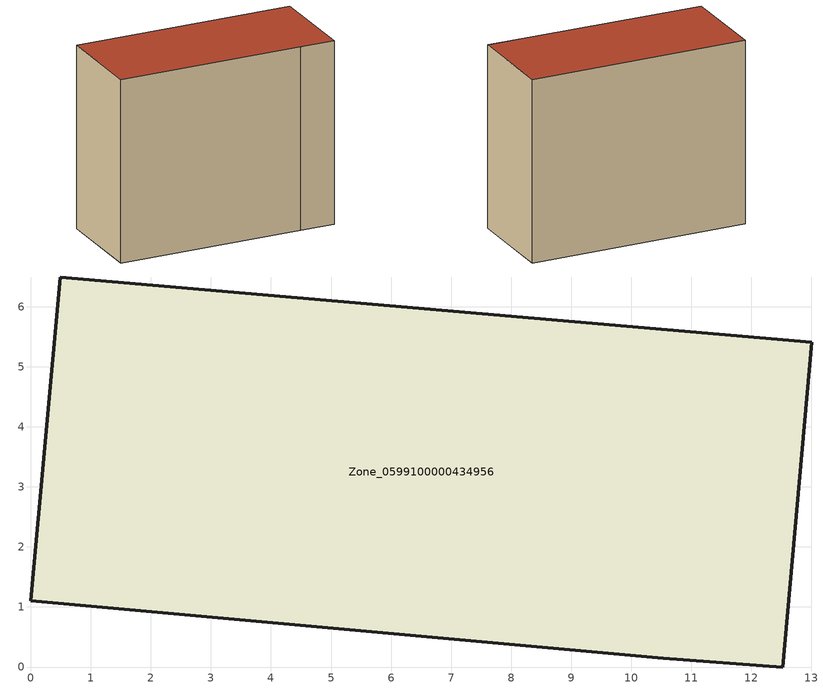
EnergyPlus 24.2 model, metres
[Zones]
Zone_0599100000434956
 floor ground (C_G): 0.49,6.49 13.01,5.41 12.53,0 10.54,0.15 0,1.11 z0
 wall outside (C_F): 10.54,0.15 12.53,0 13.01,5.41 0.49,6.49 0,1.11 10.54,0.15 z0:10.48
 roof outside (C_R): 13.01,5.41 0.49,6.49 0,1.11 10.54,0.15 12.53,0 z10.48
[BUILDING]
Pand.0599100000434956: North Axis=0; Terrain=City; Loads Convergence Tolerance Value=0.04; Temperature Convergence Tolerance Value=0.4; Solar Distribution=FullExterior; Maximum Number of Warmup Days=25; Minimum Number of Warmup Days=1
[Site:Location]
Rotterdam.The.Hague.AP_ZH_NLD Design_Conditions: Latitude=51.96; Longitude=4.45; Time Zone=1; Elevation=-4.5
[SITE:GROUNDTEMPERATURE:BUILDINGSURFACE]
18, 18, 18, 18, 18, 18, 18, 18, 18, 18, 18, 18
[MATERIAL] Thermal Absorptance=0.9; Solar Absorptance=0.7; Visible Absorptance=0.7
Name | Roughness | Thickness | Conductivity | Density | Specific Heat
G.TI.2006-2014 | MediumSmooth | 0.15 | 0.06 | 540 | 1210
F.TI.2006-2014 | Rough | 0.3 | 0.12 | 1920 | 840
R.TI.2006-2014 | MediumRough | 0.2 | 0.08 | 1500 | 1000
[CONSTRUCTION]
C_G: G.TI.2006-2014
C_F: F.TI.2006-2014
C_R: R.TI.2006-2014
[ZONE]
Zone_0599100000434956: Type=1; Multiplier=1; Ceiling Height=Autocalculate; Volume=Autocalculate; Floor Area=autocalculate; Part of Total Floor Area=Yes
[ZONEINFILTRATION:DESIGNFLOWRATE]
Infil_Zone_0599100000434956: Zone or ZoneList or Space or SpaceList=Zone_0599100000434956; Schedule=AlwaysOn; Design Flow Rate Calculation Method=Flow/Area; Flow Rate per Floor Area=0.0015; Constant Term Coefficient=1; Temperature Term Coefficient=0; Velocity Term Coefficient=0; Velocity Squared Term Coefficient=0
[HVACTEMPLATE:ZONE:IDEALLOADSAIRSYSTEM]
Zone_0599100000434956: Maximum Heating Supply Air Temperature=50; Minimum Cooling Supply Air Temperature=13; Maximum Heating Supply Air Humidity Ratio=0.0156; Minimum Cooling Supply Air Humidity Ratio=0.0077; Heating Limit=NoLimit; Cooling Limit=NoLimit; Dehumidification Control Type=ConstantSensibleHeatRatio; Cooling Sensible Heat Ratio=0.7; Dehumidification Setpoint=60; Humidification Control Type=None; Humidification Setpoint=30; Outdoor Air Method=None; Outdoor Air Flow Rate per Person=0.00944; Outdoor Air Flow Rate per Zone Floor Area=0; Outdoor Air Flow Rate per Zone=0; Demand Controlled Ventilation Type=None; Outdoor Air Economizer Type=NoEconomizer; Heat Recovery Type=None; Sensible Heat Recovery Effectiveness=0.7; Latent Heat Recovery Effectiveness=0.65
[ZONECONTROL:THERMOSTAT]
ThermostatControl_Zone_0599100000434956: Zone or ZoneList=Zone_0599100000434956; Control Type Schedule=DualSetpointControlType; Control 1=Thermostat_Zone_0599100000434956; Temperature Difference Between Cutout And Setpoint=0
[THERMOSTATSETPOINT:DUALSETPOINT]
Thermostat_Zone_0599100000434956: Heating Setpoint Temperature Schedule=HeatingSetpoint_Zone_0599100000434956; Cooling Setpoint Temperature Schedule=CoolingSetpoint_Zone_0599100000434956
[SCHEDULE:COMPACT]
HeatingSetpoint_Zone_0599100000434956: Through: 12/31, For: AllDays, Until: 24:00, 21
CoolingSetpoint_Zone_0599100000434956: Through: 12/31, For: AllDays, Until: 24:00, 24
DualSetpointControlType: Through: 12/31, For: AllDays, Until: 24:00, 4
AlwaysOn: Through: 12/31, For: AllDays, Until: 24:00, 1
